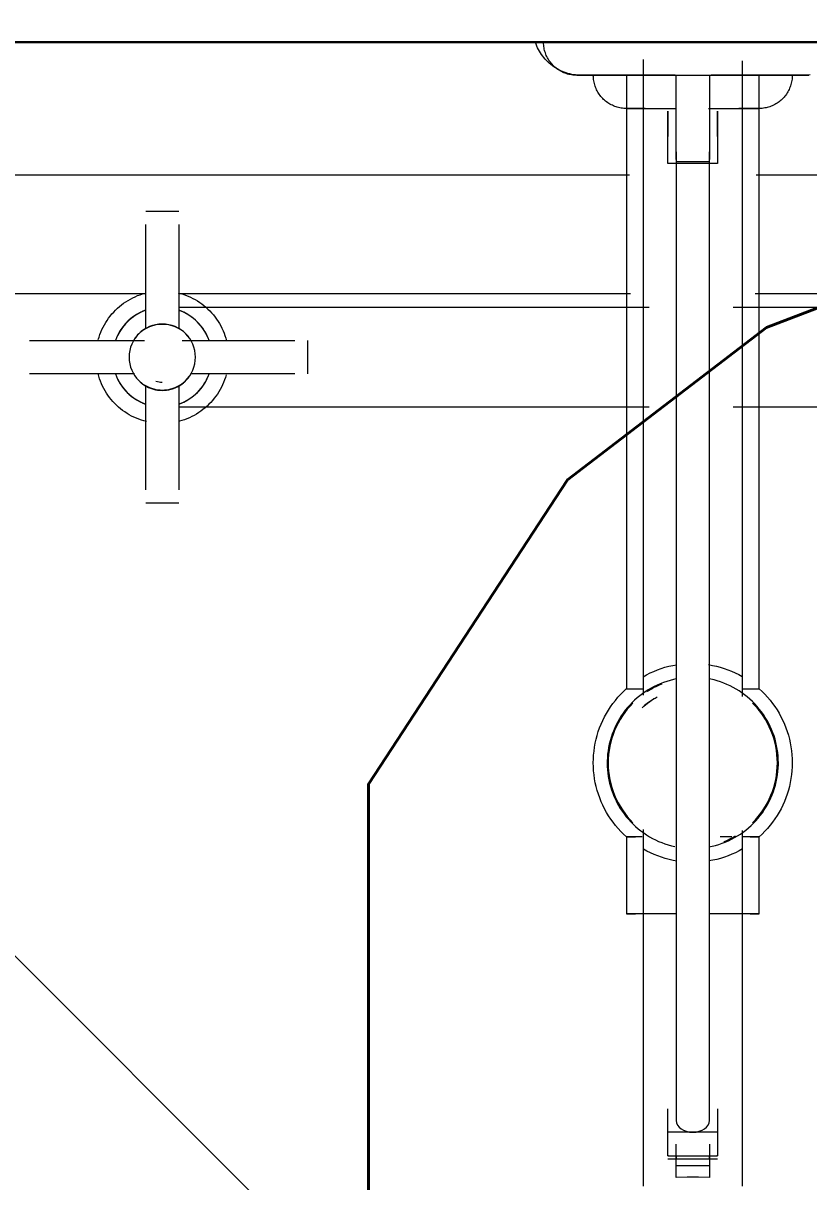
# Model space of a CAD drawing. Header units: inches. Extents: x -234 to 3525, y 0 to 2715.
# Drawn here: x 500.7 to 506.62, y 1149.41 to 1158.14 of the extents above; entities that cross this region are included whole.
import ezdxf
from ezdxf.enums import TextEntityAlignment as Align

# ---------------------------------------------------------------- set-up
doc = ezdxf.new("R2010")
doc.units = ezdxf.units.IN
doc.header["$LTSCALE"] = 10
doc.header["$MEASUREMENT"] = 0
for name, color, linetype in [('A-IDEN-VNUM', 4, 'CONTINUOUS'), ('A-WALL', 5, 'CONTINUOUS'), ('AREA-ASSIGN', 7, 'CONTINUOUS')]:
    doc.layers.add(name, color=color, linetype=linetype)
doc.layers.add('P-SANR-FIXT', color=2, linetype='CONTINUOUS', lineweight=13)
doc.styles.add('ROOMVNUMBER', font='simplex.shx', dxfattribs={"width": 0.85})

msp = doc.modelspace()

# ---------------------------------------------------------------- linework, layer by layer
at = {"layer": 'A-WALL'}
msp.add_line((444, 1158), (636, 1158), dxfattribs=at)
at = {"layer": 'AREA-ASSIGN'}
msp.add_lwpolyline([(528, 1082), (528, 1094), (636, 1094), (636, 1158), (444, 1158), (444, 1082), (446, 1082), (449, 1082), (485, 1082), (487, 1082), (489, 1082), (523, 1082), (525, 1082)], close=True, dxfattribs=at)
at = {"layer": 'P-SANR-FIXT'}
for p, q in [((504.5633, 1157.9977), (504.5625, 1158)), ((504.5683, 1157.9839), (504.5633, 1157.9977)), ((504.625, 1157.9973), (504.625, 1158)), ((504.6253, 1157.9873), (504.625, 1157.9973)), ((504.5739, 1157.9704), (504.5683, 1157.9839)), ((504.58, 1157.957), (504.5739, 1157.9704)), ((504.5867, 1157.9439), (504.58, 1157.957)), ((504.5939, 1157.9311), (504.5867, 1157.9439)), ((504.6015, 1157.9186), (504.5939, 1157.9311)), ((504.6097, 1157.9065), (504.6015, 1157.9186)), ((504.6184, 1157.8946), (504.6097, 1157.9065)), ((504.626, 1157.9773), (504.6253, 1157.9873)), ((504.6271, 1157.9674), (504.626, 1157.9773)), ((504.6286, 1157.9575), (504.6271, 1157.9674)), ((504.6305, 1157.9477), (504.6286, 1157.9575)), ((504.6328, 1157.938), (504.6305, 1157.9477)), ((504.6355, 1157.9283), (504.6328, 1157.938)), ((504.6386, 1157.9188), (504.6355, 1157.9283)), ((504.642, 1157.9094), (504.6386, 1157.9188)), ((504.6458, 1157.9002), (504.642, 1157.9094)), ((504.6275, 1157.8831), (504.6184, 1157.8946)), ((504.6371, 1157.872), (504.6275, 1157.8831)), ((504.6471, 1157.8613), (504.6371, 1157.872)), ((504.65, 1157.8911), (504.6458, 1157.9002)), ((504.6575, 1157.8509), (504.6471, 1157.8613)), ((504.6545, 1157.8822), (504.65, 1157.8911)), ((504.6594, 1157.8734), (504.6545, 1157.8822)), ((504.6683, 1157.8411), (504.6575, 1157.8509)), ((504.6646, 1157.8649), (504.6594, 1157.8734)), ((504.6702, 1157.8566), (504.6646, 1157.8649)), ((504.6796, 1157.8316), (504.6683, 1157.8411)), ((504.6761, 1157.8485), (504.6702, 1157.8566)), ((504.6823, 1157.8407), (504.6761, 1157.8485)), ((504.6912, 1157.8226), (504.6796, 1157.8316)), ((504.6888, 1157.8331), (504.6823, 1157.8407)), ((504.6957, 1157.8258), (504.6888, 1157.8331)), ((504.7031, 1157.8141), (504.6912, 1157.8226)), ((504.7028, 1157.8188), (504.6957, 1157.8258)), ((504.7102, 1157.812), (504.7028, 1157.8188)), ((505.375, 1157.8692), (505.375, 1153.0763)), ((506.125, 1153.068), (506.125, 1157.8589)), ((504.7154, 1157.806), (504.7031, 1157.8141)), ((504.7178, 1157.8056), (504.7102, 1157.812)), ((504.728, 1157.7985), (504.7154, 1157.806)), ((504.7257, 1157.7995), (504.7178, 1157.8056)), ((504.7338, 1157.7937), (504.7257, 1157.7995)), ((504.7408, 1157.7915), (504.728, 1157.7985)), ((504.7422, 1157.7882), (504.7338, 1157.7937)), ((504.754, 1157.7849), (504.7408, 1157.7915)), ((504.7508, 1157.783), (504.7422, 1157.7882)), ((504.7596, 1157.7783), (504.7508, 1157.783)), ((504.7674, 1157.779), (504.754, 1157.7849)), ((504.7685, 1157.7738), (504.7596, 1157.7783)), ((504.781, 1157.7735), (504.7674, 1157.779)), ((504.7776, 1157.7697), (504.7685, 1157.7738)), ((504.7869, 1157.766), (504.7776, 1157.7697)), ((504.7948, 1157.7686), (504.781, 1157.7735)), ((504.7964, 1157.7627), (504.7869, 1157.766)), ((504.8089, 1157.7643), (504.7948, 1157.7686)), ((504.8059, 1157.7597), (504.7964, 1157.7627)), ((504.8156, 1157.7572), (504.8059, 1157.7597)), ((504.823, 1157.7605), (504.8089, 1157.7643)), ((504.8253, 1157.755), (504.8156, 1157.7572)), ((504.8374, 1157.7573), (504.823, 1157.7605)), ((504.8352, 1157.7532), (504.8253, 1157.755)), ((504.8451, 1157.7518), (504.8352, 1157.7532)), ((504.8518, 1157.7547), (504.8374, 1157.7573)), ((504.855, 1157.7508), (504.8451, 1157.7518)), ((504.8663, 1157.7526), (504.8518, 1157.7547)), ((504.865, 1157.7502), (504.855, 1157.7508)), ((504.875, 1157.75), (504.865, 1157.7502)), ((504.8809, 1157.7512), (504.8663, 1157.7526)), ((504.875, 1157.75), (504.8757, 1157.75)), ((504.8761, 1157.75), (504.8751, 1157.75)), ((504.8757, 1157.75), (504.8778, 1157.75)), ((504.8786, 1157.75), (504.8761, 1157.75)), ((504.8778, 1157.75), (504.8813, 1157.75)), ((504.8825, 1157.75), (504.8786, 1157.75)), ((504.8956, 1157.7503), (504.8809, 1157.7512)), ((504.8813, 1157.75), (504.8862, 1157.75)), ((504.8877, 1157.75), (504.8825, 1157.75)), ((504.8862, 1157.75), (504.8924, 1157.75)), ((504.8944, 1157.75), (504.8877, 1157.75)), ((504.8924, 1157.75), (504.9001, 1157.75)), ((504.9024, 1157.75), (504.8944, 1157.75)), ((504.9102, 1157.75), (504.8956, 1157.7503)), ((504.9001, 1157.75), (504.9091, 1157.75)), ((504.9117, 1157.75), (504.9024, 1157.75)), ((504.9091, 1157.75), (504.9194, 1157.75)), ((504.9102, 1157.75), (504.9109, 1157.75)), ((504.9113, 1157.75), (504.9103, 1157.75)), ((504.9109, 1157.75), (504.9129, 1157.75)), ((504.9137, 1157.75), (504.9113, 1157.75)), ((504.9224, 1157.75), (504.9117, 1157.75)), ((504.9129, 1157.75), (504.9163, 1157.75)), ((504.9174, 1157.75), (504.9137, 1157.75)), ((504.9163, 1157.75), (504.921, 1157.75)), ((504.9225, 1157.75), (504.9174, 1157.75)), ((504.9194, 1157.75), (504.9311, 1157.75)), ((504.921, 1157.75), (504.927, 1157.75)), ((504.9345, 1157.75), (504.9224, 1157.75)), ((504.9288, 1157.75), (504.9225, 1157.75)), ((504.927, 1157.75), (504.9343, 1157.75)), ((504.9365, 1157.75), (504.9288, 1157.75)), ((504.9311, 1157.75), (504.9441, 1157.75)), ((504.9343, 1157.75), (504.9429, 1157.75)), ((504.9478, 1157.75), (504.9345, 1157.75)), ((504.9455, 1157.75), (504.9365, 1157.75)), ((504.9429, 1157.75), (504.9529, 1157.75)), ((504.9441, 1157.75), (504.9583, 1157.75)), ((504.9558, 1157.75), (504.9455, 1157.75)), ((504.9624, 1157.75), (504.9478, 1157.75)), ((504.9529, 1157.75), (504.9641, 1157.75)), ((504.9673, 1157.75), (504.9558, 1157.75)), ((504.9583, 1157.75), (504.9739, 1157.75)), ((504.9783, 1157.75), (504.9624, 1157.75)), ((504.9641, 1157.75), (504.9765, 1157.75)), ((504.9801, 1157.75), (504.9673, 1157.75)), ((504.9739, 1157.75), (504.9907, 1157.75)), ((504.9765, 1157.75), (504.9902, 1157.75)), ((504.9954, 1157.75), (504.9783, 1157.75)), ((504.9941, 1157.75), (504.9801, 1157.75)), ((504.9902, 1157.75), (505.0051, 1157.75)), ((504.9907, 1157.75), (505.0087, 1157.75)), ((505.0094, 1157.75), (504.9941, 1157.75)), ((505.0137, 1157.75), (504.9954, 1157.75)), ((505, 1157.7473), (505, 1157.75)), ((505.0003, 1157.7373), (505, 1157.7473)), ((505.001, 1157.7273), (505.0003, 1157.7373)), ((505.0051, 1157.75), (505.0212, 1157.75)), ((505.0087, 1157.75), (505.0278, 1157.75)), ((505.0258, 1157.75), (505.0094, 1157.75)), ((505.0332, 1157.75), (505.0137, 1157.75)), ((505.0212, 1157.75), (505.0385, 1157.75)), ((505.0434, 1157.75), (505.0258, 1157.75)), ((505.0278, 1157.75), (505.0482, 1157.75)), ((505.0538, 1157.75), (505.0332, 1157.75)), ((505.0385, 1157.75), (505.0569, 1157.75)), ((505.0621, 1157.75), (505.0434, 1157.75)), ((505.0482, 1157.75), (505.0696, 1157.75)), ((505.0756, 1157.75), (505.0538, 1157.75)), ((505.0569, 1157.75), (505.0764, 1157.75)), ((505.0819, 1157.75), (505.0621, 1157.75)), ((505.0696, 1157.75), (505.0922, 1157.75)), ((505.0984, 1157.75), (505.0756, 1157.75)), ((505.0764, 1157.75), (505.097, 1157.75)), ((505.1028, 1157.75), (505.0819, 1157.75)), ((505.0922, 1157.75), (505.1158, 1157.75)), ((505.097, 1157.75), (505.1187, 1157.75)), ((505.1223, 1157.75), (505.0984, 1157.75)), ((505.1247, 1157.75), (505.1028, 1157.75)), ((505.1158, 1157.75), (505.1404, 1157.75)), ((505.1187, 1157.75), (505.1413, 1157.75)), ((505.1472, 1157.75), (505.1223, 1157.75)), ((505.1476, 1157.75), (505.1247, 1157.75)), ((505.1404, 1157.75), (505.166, 1157.75)), ((505.1413, 1157.75), (505.1649, 1157.75)), ((505.173, 1157.75), (505.1472, 1157.75)), ((505.1715, 1157.75), (505.1476, 1157.75)), ((505.1649, 1157.75), (505.1895, 1157.75)), ((505.166, 1157.75), (505.1925, 1157.75)), ((505.1963, 1157.75), (505.1715, 1157.75)), ((505.1998, 1157.75), (505.173, 1157.75)), ((505.1895, 1157.75), (505.2149, 1157.75)), ((505.1925, 1157.75), (505.2199, 1157.75)), ((505.222, 1157.75), (505.1963, 1157.75)), ((505.2275, 1157.75), (505.1998, 1157.75)), ((505.2149, 1157.75), (505.2413, 1157.75)), ((505.612, 1157.75), (505.2197, 1157.75)), ((505.2199, 1157.75), (505.2482, 1157.75)), ((505.2485, 1157.75), (505.222, 1157.75)), ((505.2559, 1157.75), (505.2275, 1157.75)), ((505.2413, 1157.75), (505.2684, 1157.75)), ((505.2482, 1157.75), (505.2772, 1157.75)), ((505.2758, 1157.75), (505.2485, 1157.75)), ((505.25, 1157.75), (505.25, 1153.1258)), ((505.25, 1157.75), (505.6206, 1157.75)), ((505.2684, 1157.75), (505.2963, 1157.75)), ((505.3039, 1157.75), (505.2758, 1157.75)), ((505.2772, 1157.75), (505.3071, 1157.75)), ((505.2963, 1157.75), (505.3249, 1157.75)), ((505.3327, 1157.75), (505.3039, 1157.75)), ((505.3071, 1157.75), (505.3376, 1157.75)), ((505.3249, 1157.75), (505.3542, 1157.75)), ((505.3622, 1157.75), (505.3327, 1157.75)), ((505.3376, 1157.75), (505.3688, 1157.75)), ((505.3542, 1157.75), (505.3841, 1157.75)), ((505.3923, 1157.75), (505.3622, 1157.75)), ((505.3688, 1157.75), (505.4006, 1157.75)), ((505.3841, 1157.75), (505.4147, 1157.75)), ((505.423, 1157.75), (505.3923, 1157.75)), ((505.4006, 1157.75), (505.4329, 1157.75)), ((505.4147, 1157.75), (505.4457, 1157.75)), ((505.4542, 1157.75), (505.423, 1157.75)), ((505.4329, 1157.75), (505.4658, 1157.75)), ((505.4457, 1157.75), (505.4773, 1157.75)), ((505.4858, 1157.75), (505.4542, 1157.75)), ((505.4658, 1157.75), (505.4991, 1157.75)), ((505.4773, 1157.75), (505.5092, 1157.75)), ((505.5179, 1157.75), (505.4858, 1157.75)), ((505.4991, 1157.75), (505.5328, 1157.75)), ((505.5092, 1157.75), (505.5416, 1157.75)), ((505.5504, 1157.75), (505.5179, 1157.75)), ((505.5328, 1157.75), (505.5669, 1157.75)), ((505.5416, 1157.75), (505.5743, 1157.75)), ((505.5832, 1157.75), (505.5504, 1157.75)), ((505.5669, 1157.75), (505.6013, 1157.75)), ((505.5743, 1157.75), (505.6073, 1157.75)), ((505.6162, 1157.75), (505.5832, 1157.75)), ((505.6013, 1157.75), (505.6359, 1157.75)), ((505.6073, 1157.75), (505.6405, 1157.75)), ((505.625, 1157.156), (505.625, 1157.75)), ((505.625, 1157.75), (505.875, 1157.75)), ((505.6405, 1157.75), (505.6739, 1157.75)), ((505.6739, 1157.75), (505.7074, 1157.75)), ((505.7074, 1157.75), (505.7409, 1157.75)), ((505.7409, 1157.75), (505.75, 1157.75)), ((505.75, 1157.75), (505.7836, 1157.75)), ((505.7836, 1157.75), (505.8171, 1157.75)), ((505.8171, 1157.75), (505.8505, 1157.75)), ((505.8505, 1157.75), (505.8838, 1157.75)), ((505.875, 1157.75), (505.875, 1157.156)), ((505.8794, 1157.75), (506.25, 1157.75)), ((505.8838, 1157.75), (505.9168, 1157.75)), ((506.2803, 1157.75), (505.888, 1157.75)), ((505.8894, 1157.75), (505.9238, 1157.75)), ((505.9257, 1157.75), (505.8927, 1157.75)), ((505.9168, 1157.75), (505.9496, 1157.75)), ((505.9238, 1157.75), (505.958, 1157.75)), ((505.9584, 1157.75), (505.9257, 1157.75)), ((505.9496, 1157.75), (505.9821, 1157.75)), ((505.958, 1157.75), (505.9918, 1157.75)), ((505.9908, 1157.75), (505.9584, 1157.75)), ((505.9821, 1157.75), (506.0142, 1157.75)), ((506.0228, 1157.75), (505.9908, 1157.75)), ((505.9918, 1157.75), (506.0252, 1157.75)), ((506.0142, 1157.75), (506.0458, 1157.75)), ((506.0543, 1157.75), (506.0228, 1157.75)), ((506.0252, 1157.75), (506.0582, 1157.75)), ((506.0458, 1157.75), (506.077, 1157.75)), ((506.0853, 1157.75), (506.0543, 1157.75)), ((506.0582, 1157.75), (506.0907, 1157.75)), ((506.077, 1157.75), (506.1077, 1157.75)), ((506.1159, 1157.75), (506.0853, 1157.75)), ((506.0907, 1157.75), (506.1227, 1157.75)), ((506.1077, 1157.75), (506.1378, 1157.75)), ((506.1458, 1157.75), (506.1159, 1157.75)), ((506.1227, 1157.75), (506.1541, 1157.75)), ((506.1378, 1157.75), (506.1673, 1157.75)), ((506.1751, 1157.75), (506.1458, 1157.75)), ((506.1541, 1157.75), (506.1848, 1157.75)), ((506.1673, 1157.75), (506.1961, 1157.75)), ((506.2037, 1157.75), (506.1751, 1157.75)), ((506.1848, 1157.75), (506.2148, 1157.75)), ((506.1961, 1157.75), (506.2242, 1157.75)), ((506.2316, 1157.75), (506.2037, 1157.75)), ((506.2148, 1157.75), (506.2441, 1157.75)), ((506.2242, 1157.75), (506.2515, 1157.75)), ((506.2587, 1157.75), (506.2316, 1157.75)), ((506.2441, 1157.75), (506.2725, 1157.75)), ((506.25, 1153.1258), (506.25, 1157.75)), ((506.2515, 1157.75), (506.278, 1157.75)), ((506.2801, 1157.75), (506.2518, 1157.75)), ((506.2851, 1157.75), (506.2587, 1157.75)), ((506.2725, 1157.75), (506.3002, 1157.75)), ((506.278, 1157.75), (506.3037, 1157.75)), ((506.3075, 1157.75), (506.2801, 1157.75)), ((506.3105, 1157.75), (506.2851, 1157.75)), ((506.3002, 1157.75), (506.327, 1157.75)), ((506.3037, 1157.75), (506.3285, 1157.75)), ((506.334, 1157.75), (506.3075, 1157.75)), ((506.3351, 1157.75), (506.3105, 1157.75)), ((506.327, 1157.75), (506.3528, 1157.75)), ((506.3285, 1157.75), (506.3524, 1157.75)), ((506.3596, 1157.75), (506.334, 1157.75)), ((506.3587, 1157.75), (506.3351, 1157.75)), ((506.3524, 1157.75), (506.3753, 1157.75)), ((506.3528, 1157.75), (506.3777, 1157.75)), ((506.3813, 1157.75), (506.3587, 1157.75)), ((506.3842, 1157.75), (506.3596, 1157.75)), ((506.3753, 1157.75), (506.3972, 1157.75)), ((506.3777, 1157.75), (506.4016, 1157.75)), ((506.403, 1157.75), (506.3813, 1157.75)), ((506.4078, 1157.75), (506.3842, 1157.75)), ((506.3972, 1157.75), (506.4181, 1157.75)), ((506.4016, 1157.75), (506.4244, 1157.75)), ((506.4236, 1157.75), (506.403, 1157.75)), ((506.4304, 1157.75), (506.4078, 1157.75)), ((506.4181, 1157.75), (506.4379, 1157.75)), ((506.4431, 1157.75), (506.4236, 1157.75)), ((506.4244, 1157.75), (506.4462, 1157.75)), ((506.4518, 1157.75), (506.4304, 1157.75)), ((506.4379, 1157.75), (506.4566, 1157.75)), ((506.4615, 1157.75), (506.4431, 1157.75)), ((506.4462, 1157.75), (506.4668, 1157.75)), ((506.4722, 1157.75), (506.4518, 1157.75)), ((506.4566, 1157.75), (506.4742, 1157.75)), ((506.4788, 1157.75), (506.4615, 1157.75)), ((506.4668, 1157.75), (506.4863, 1157.75)), ((506.4913, 1157.75), (506.4722, 1157.75)), ((506.4742, 1157.75), (506.4906, 1157.75)), ((506.4949, 1157.75), (506.4788, 1157.75)), ((506.4863, 1157.75), (506.5046, 1157.75)), ((506.4906, 1157.75), (506.5059, 1157.75)), ((506.5093, 1157.75), (506.4913, 1157.75)), ((506.5098, 1157.75), (506.4949, 1157.75)), ((506.4992, 1157.73), (506.4982, 1157.7201)), ((506.4998, 1157.74), (506.4992, 1157.73)), ((506.5, 1157.75), (506.4998, 1157.74)), ((506.5046, 1157.75), (506.5217, 1157.75)), ((506.5059, 1157.75), (506.5199, 1157.75)), ((506.5261, 1157.75), (506.5093, 1157.75)), ((506.5235, 1157.75), (506.5098, 1157.75)), ((506.5199, 1157.75), (506.5327, 1157.75)), ((506.5217, 1157.75), (506.5376, 1157.75)), ((506.5359, 1157.75), (506.5235, 1157.75)), ((506.5417, 1157.75), (506.5261, 1157.75)), ((506.5327, 1157.75), (506.5442, 1157.75)), ((506.5471, 1157.75), (506.5359, 1157.75)), ((506.5376, 1157.75), (506.5522, 1157.75)), ((506.5559, 1157.75), (506.5417, 1157.75)), ((506.5442, 1157.75), (506.5545, 1157.75)), ((506.5571, 1157.75), (506.5471, 1157.75)), ((506.5522, 1157.75), (506.5655, 1157.75)), ((506.5545, 1157.75), (506.5635, 1157.75)), ((506.5689, 1157.75), (506.5559, 1157.75)), ((506.5657, 1157.75), (506.5571, 1157.75)), ((506.5635, 1157.75), (506.5712, 1157.75)), ((506.5655, 1157.75), (506.5776, 1157.75)), ((506.573, 1157.75), (506.5657, 1157.75)), ((506.5806, 1157.75), (506.5689, 1157.75)), ((506.5712, 1157.75), (506.5775, 1157.75)), ((506.579, 1157.75), (506.573, 1157.75)), ((506.5775, 1157.75), (506.5826, 1157.75)), ((506.5776, 1157.75), (506.5883, 1157.75)), ((506.5837, 1157.75), (506.579, 1157.75)), ((506.5909, 1157.75), (506.5806, 1157.75)), ((506.5826, 1157.75), (506.5863, 1157.75)), ((506.5871, 1157.75), (506.5837, 1157.75)), ((506.5863, 1157.75), (506.5887, 1157.75)), ((506.5891, 1157.75), (506.5871, 1157.75)), ((506.5883, 1157.75), (506.5976, 1157.75)), ((506.5887, 1157.75), (506.5897, 1157.75)), ((506.5898, 1157.75), (506.5891, 1157.75)), ((506.5922, 1157.75), (506.5898, 1157.75)), ((506.5999, 1157.75), (506.5909, 1157.75)), ((506.6069, 1157.7504), (506.5922, 1157.75)), ((506.5976, 1157.75), (506.6056, 1157.75)), ((506.6076, 1157.75), (506.5999, 1157.75)), ((506.6056, 1157.75), (506.6123, 1157.75)), ((506.6215, 1157.7514), (506.6069, 1157.7504)), ((506.6138, 1157.75), (506.6076, 1157.75)), ((506.6123, 1157.75), (506.6175, 1157.75)), ((506.6187, 1157.75), (506.6138, 1157.75)), ((506.6175, 1157.75), (506.6214, 1157.75)), ((506.6222, 1157.75), (506.6187, 1157.75)), ((506.6214, 1157.75), (506.6239, 1157.75)), ((506.6361, 1157.7529), (506.6215, 1157.7514)), ((506.6243, 1157.75), (506.6222, 1157.75)), ((506.6239, 1157.75), (506.6249, 1157.75)), ((506.625, 1157.75), (506.6243, 1157.75)), ((505.0021, 1157.7174), (505.001, 1157.7273)), ((505.0036, 1157.7075), (505.0021, 1157.7174)), ((505.0055, 1157.6977), (505.0036, 1157.7075)), ((505.0078, 1157.688), (505.0055, 1157.6977)), ((505.0105, 1157.6783), (505.0078, 1157.688)), ((505.0136, 1157.6688), (505.0105, 1157.6783)), ((505.017, 1157.6594), (505.0136, 1157.6688)), ((505.0208, 1157.6502), (505.017, 1157.6594)), ((505.025, 1157.6411), (505.0208, 1157.6502)), ((505.0295, 1157.6322), (505.025, 1157.6411)), ((506.4762, 1157.6435), (506.4717, 1157.6346)), ((506.4803, 1157.6526), (506.4762, 1157.6435)), ((506.484, 1157.6619), (506.4803, 1157.6526)), ((506.4873, 1157.6714), (506.484, 1157.6619)), ((506.4903, 1157.6809), (506.4873, 1157.6714)), ((506.4928, 1157.6906), (506.4903, 1157.6809)), ((506.495, 1157.7003), (506.4928, 1157.6906)), ((506.4968, 1157.7102), (506.495, 1157.7003)), ((506.4982, 1157.7201), (506.4968, 1157.7102)), ((505.0344, 1157.6234), (505.0295, 1157.6322)), ((505.0396, 1157.6149), (505.0344, 1157.6234)), ((505.0452, 1157.6066), (505.0396, 1157.6149)), ((505.0511, 1157.5985), (505.0452, 1157.6066)), ((505.0573, 1157.5907), (505.0511, 1157.5985)), ((505.0638, 1157.5831), (505.0573, 1157.5907)), ((505.0707, 1157.5758), (505.0638, 1157.5831)), ((505.0778, 1157.5688), (505.0707, 1157.5758)), ((505.0852, 1157.562), (505.0778, 1157.5688)), ((505.0928, 1157.5556), (505.0852, 1157.562)), ((505.1007, 1157.5495), (505.0928, 1157.5556)), ((506.4093, 1157.5573), (506.4015, 1157.5511)), ((506.4169, 1157.5638), (506.4093, 1157.5573)), ((506.4242, 1157.5707), (506.4169, 1157.5638)), ((506.4312, 1157.5778), (506.4242, 1157.5707)), ((506.438, 1157.5852), (506.4312, 1157.5778)), ((506.4444, 1157.5928), (506.438, 1157.5852)), ((506.4505, 1157.6007), (506.4444, 1157.5928)), ((506.4563, 1157.6088), (506.4505, 1157.6007)), ((506.4618, 1157.6172), (506.4563, 1157.6088)), ((506.467, 1157.6258), (506.4618, 1157.6172)), ((506.4717, 1157.6346), (506.467, 1157.6258)), ((505.1088, 1157.5437), (505.1007, 1157.5495)), ((505.1172, 1157.5382), (505.1088, 1157.5437)), ((505.1258, 1157.533), (505.1172, 1157.5382)), ((505.1346, 1157.5283), (505.1258, 1157.533)), ((505.1435, 1157.5238), (505.1346, 1157.5283)), ((505.1526, 1157.5197), (505.1435, 1157.5238)), ((505.1619, 1157.516), (505.1526, 1157.5197)), ((505.1714, 1157.5127), (505.1619, 1157.516)), ((505.1809, 1157.5097), (505.1714, 1157.5127)), ((505.1906, 1157.5072), (505.1809, 1157.5097)), ((505.2003, 1157.505), (505.1906, 1157.5072)), ((505.2102, 1157.5032), (505.2003, 1157.505)), ((505.2201, 1157.5018), (505.2102, 1157.5032)), ((505.23, 1157.5008), (505.2201, 1157.5018)), ((505.24, 1157.5002), (505.23, 1157.5008)), ((505.25, 1157.5), (505.24, 1157.5002)), ((505.2506, 1157.5), (505.25, 1157.5)), ((505.25, 1157.5), (505.2504, 1157.5)), ((505.2504, 1157.5), (505.2516, 1157.5)), ((505.2521, 1157.5), (505.2506, 1157.5)), ((505.2516, 1157.5), (505.2536, 1157.5)), ((505.2543, 1157.5), (505.2521, 1157.5)), ((505.2536, 1157.5), (505.2564, 1157.5)), ((505.2573, 1157.5), (505.2543, 1157.5)), ((505.2564, 1157.5), (505.26, 1157.5)), ((505.2611, 1157.5), (505.2573, 1157.5)), ((505.26, 1157.5), (505.2643, 1157.5)), ((505.2656, 1157.5), (505.2611, 1157.5)), ((505.2643, 1157.5), (505.2695, 1157.5)), ((505.271, 1157.5), (505.2656, 1157.5)), ((505.2695, 1157.5), (505.2754, 1157.5)), ((505.2771, 1157.5), (505.271, 1157.5)), ((505.2754, 1157.5), (505.2821, 1157.5)), ((505.284, 1157.5), (505.2771, 1157.5)), ((505.2821, 1157.5), (505.2895, 1157.5)), ((505.2916, 1157.5), (505.284, 1157.5)), ((505.2895, 1157.5), (505.2976, 1157.5)), ((505.3, 1157.5), (505.2916, 1157.5)), ((505.2976, 1157.5), (505.3065, 1157.5)), ((505.309, 1157.5), (505.3, 1157.5)), ((505.3065, 1157.5), (505.3161, 1157.5)), ((505.3188, 1157.5), (505.309, 1157.5)), ((505.3161, 1157.5), (505.3264, 1157.5)), ((505.3293, 1157.5), (505.3188, 1157.5)), ((505.3264, 1157.5), (505.3373, 1157.5)), ((505.3404, 1157.5), (505.3293, 1157.5)), ((505.3373, 1157.5), (505.349, 1157.5)), ((505.3522, 1157.5), (505.3404, 1157.5)), ((505.349, 1157.5), (505.3612, 1157.5)), ((505.3646, 1157.5), (505.3522, 1157.5)), ((505.3612, 1157.5), (505.3741, 1157.5)), ((505.3777, 1157.5), (505.3646, 1157.5)), ((505.3741, 1157.5), (505.3876, 1157.5)), ((505.3913, 1157.5), (505.3777, 1157.5)), ((505.3876, 1157.5), (505.4016, 1157.5)), ((505.4016, 1157.5), (505.4163, 1157.5)), ((505.4163, 1157.5), (505.4314, 1157.5)), ((505.4314, 1157.5), (505.4471, 1157.5)), ((505.4471, 1157.5), (505.4632, 1157.5)), ((505.4632, 1157.5), (505.4798, 1157.5)), ((505.4798, 1157.5), (505.4969, 1157.5)), ((505.4969, 1157.5), (505.5143, 1157.5)), ((505.5143, 1157.5), (505.5322, 1157.5)), ((505.5322, 1157.5), (505.5503, 1157.5)), ((505.5503, 1157.5), (505.5688, 1157.5)), ((505.5625, 1157.4787), (505.5625, 1157.4649)), ((505.5625, 1157.2882), (505.5625, 1157.4786)), ((505.5688, 1157.5), (505.5876, 1157.5)), ((505.5876, 1157.5), (505.6066, 1157.5)), ((505.6066, 1157.5), (505.6259, 1157.5)), ((505.8689, 1157.5), (505.8882, 1157.5)), ((505.8882, 1157.5), (505.9073, 1157.5)), ((505.9073, 1157.5), (505.9261, 1157.5)), ((505.9261, 1157.5), (505.9447, 1157.5)), ((505.9375, 1157.4649), (505.9375, 1157.4787)), ((505.9375, 1157.4786), (505.9375, 1157.2882)), ((505.9447, 1157.5), (505.963, 1157.5)), ((505.963, 1157.5), (505.9809, 1157.5)), ((505.9809, 1157.5), (505.9984, 1157.5)), ((505.9984, 1157.5), (506.0156, 1157.5)), ((506.0156, 1157.5), (506.0323, 1157.5)), ((506.0323, 1157.5), (506.0486, 1157.5)), ((506.0486, 1157.5), (506.0644, 1157.5)), ((506.0644, 1157.5), (506.0797, 1157.5)), ((506.0797, 1157.5), (506.0945, 1157.5)), ((506.0945, 1157.5), (506.1087, 1157.5)), ((506.1124, 1157.5), (506.0984, 1157.5)), ((506.1087, 1157.5), (506.1223, 1157.5)), ((506.1259, 1157.5), (506.1124, 1157.5)), ((506.1223, 1157.5), (506.1354, 1157.5)), ((506.1388, 1157.5), (506.1259, 1157.5)), ((506.1354, 1157.5), (506.1478, 1157.5)), ((506.151, 1157.5), (506.1388, 1157.5)), ((506.1478, 1157.5), (506.1596, 1157.5)), ((506.1627, 1157.5), (506.151, 1157.5)), ((506.1596, 1157.5), (506.1707, 1157.5)), ((506.1736, 1157.5), (506.1627, 1157.5)), ((506.1707, 1157.5), (506.1812, 1157.5)), ((506.1839, 1157.5), (506.1736, 1157.5)), ((506.1812, 1157.5), (506.191, 1157.5)), ((506.1935, 1157.5), (506.1839, 1157.5)), ((506.191, 1157.5), (506.2001, 1157.5)), ((506.2024, 1157.5), (506.1935, 1157.5)), ((506.2001, 1157.5), (506.2084, 1157.5)), ((506.2105, 1157.5), (506.2024, 1157.5)), ((506.2084, 1157.5), (506.216, 1157.5)), ((506.2179, 1157.5), (506.2105, 1157.5)), ((506.216, 1157.5), (506.2229, 1157.5)), ((506.2246, 1157.5), (506.2179, 1157.5)), ((506.2229, 1157.5), (506.229, 1157.5)), ((506.2305, 1157.5), (506.2246, 1157.5)), ((506.229, 1157.5), (506.2344, 1157.5)), ((506.2357, 1157.5), (506.2305, 1157.5)), ((506.2344, 1157.5), (506.2389, 1157.5)), ((506.24, 1157.5), (506.2357, 1157.5)), ((506.2389, 1157.5), (506.2427, 1157.5)), ((506.2436, 1157.5), (506.24, 1157.5)), ((506.2427, 1157.5), (506.2457, 1157.5)), ((506.2464, 1157.5), (506.2436, 1157.5)), ((506.2457, 1157.5), (506.2479, 1157.5)), ((506.2484, 1157.5), (506.2464, 1157.5)), ((506.2479, 1157.5), (506.2494, 1157.5)), ((506.2496, 1157.5), (506.2484, 1157.5)), ((506.2494, 1157.5), (506.25, 1157.5)), ((506.25, 1157.5), (506.2496, 1157.5)), ((506.2527, 1157.5), (506.25, 1157.5)), ((506.2627, 1157.5003), (506.2527, 1157.5)), ((506.2727, 1157.501), (506.2627, 1157.5003)), ((506.2826, 1157.5021), (506.2727, 1157.501)), ((506.2925, 1157.5036), (506.2826, 1157.5021)), ((506.3023, 1157.5055), (506.2925, 1157.5036)), ((506.312, 1157.5078), (506.3023, 1157.5055)), ((506.3217, 1157.5105), (506.312, 1157.5078)), ((506.3312, 1157.5136), (506.3217, 1157.5105)), ((506.3406, 1157.517), (506.3312, 1157.5136)), ((506.3498, 1157.5208), (506.3406, 1157.517)), ((506.3589, 1157.525), (506.3498, 1157.5208)), ((506.3678, 1157.5295), (506.3589, 1157.525)), ((506.3766, 1157.5344), (506.3678, 1157.5295)), ((506.3851, 1157.5396), (506.3766, 1157.5344)), ((506.3934, 1157.5452), (506.3851, 1157.5396)), ((506.4015, 1157.5511), (506.3934, 1157.5452)), ((505.5625, 1157.4649), (505.5625, 1157.2882)), ((505.9375, 1157.2882), (505.9375, 1157.4649)), ((505.5625, 1157.0848), (505.5625, 1157.2882)), ((505.9375, 1157.2882), (505.9375, 1157.0848)), ((505.625, 1157.173), (505.625, 1149.8701)), ((505.625, 1157.1151), (505.625, 1157.156)), ((505.875, 1149.8701), (505.875, 1157.173)), ((505.875, 1157.156), (505.875, 1157.1151)), ((505.9375, 1157.0848), (505.5625, 1157.0848)), ((505.625, 1157.1003), (505.875, 1157.1003)), ((494.75, 1157), (505.2732, 1157)), ((506.2268, 1157), (516.75, 1157)), ((501.875, 1156.7222), (501.625, 1156.7222)), ((501.625, 1156.625), (501.625, 1156.625)), ((501.625, 1155.8415), (501.625, 1156.625)), ((501.875, 1156.625), (501.875, 1156.625)), ((501.875, 1156.625), (501.875, 1155.8415)), ((501.625, 1156.1034), (495.6466, 1156.1034)), ((504.6893, 1147.0607), (495.6466, 1156.1034)), ((501.625, 1156.1034), (495.6466, 1156.1034)), ((495.6466, 1156.1034), (504.6893, 1147.0607)), ((501.5096, 1156.0634), (501.5273, 1156.0727)), ((501.5273, 1156.0727), (501.5454, 1156.0812)), ((501.5454, 1156.0812), (501.5638, 1156.089)), ((501.5638, 1156.089), (501.5825, 1156.0961)), ((501.5825, 1156.0961), (501.6015, 1156.1024)), ((501.6015, 1156.1024), (501.6207, 1156.108)), ((501.8689, 1156.1107), (501.8882, 1156.1055)), ((505.2805, 1156.1034), (501.875, 1156.1034)), ((505.2805, 1156.1034), (501.875, 1156.1034)), ((501.8882, 1156.1055), (501.9073, 1156.0996)), ((501.9073, 1156.0996), (501.9261, 1156.0929)), ((501.9261, 1156.0929), (501.9447, 1156.0855)), ((501.9447, 1156.0855), (501.963, 1156.0774)), ((501.963, 1156.0774), (501.9809, 1156.0685)), ((501.9809, 1156.0685), (501.9984, 1156.0589)), ((509.625, 1156.1034), (506.2195, 1156.1034)), ((509.625, 1156.1034), (506.2195, 1156.1034)), ((501.3978, 1155.9799), (501.4123, 1155.9937)), ((501.4123, 1155.9937), (501.4273, 1156.0069)), ((501.4273, 1156.0069), (501.4428, 1156.0195)), ((501.4428, 1156.0195), (501.4588, 1156.0315)), ((501.4588, 1156.0315), (501.4753, 1156.0428)), ((501.4753, 1156.0428), (501.4922, 1156.0534)), ((501.4922, 1156.0534), (501.5096, 1156.0634)), ((505.4219, 1156), (501.875, 1156)), ((501.9984, 1156.0589), (502.0156, 1156.0486)), ((502.0156, 1156.0486), (502.0323, 1156.0377)), ((502.0323, 1156.0377), (502.0486, 1156.026)), ((502.0486, 1156.026), (502.0644, 1156.0138)), ((502.0644, 1156.0138), (502.0797, 1156.0009)), ((502.0797, 1156.0009), (502.0945, 1155.9874)), ((502.0945, 1155.9874), (502.1087, 1155.9734)), ((509.625, 1156), (506.055, 1156)), ((501.3235, 1155.886), (501.3343, 1155.9028)), ((501.3343, 1155.9028), (501.3458, 1155.9193)), ((501.3458, 1155.9193), (501.3578, 1155.9352)), ((501.3578, 1155.9352), (501.3706, 1155.9506)), ((501.3706, 1155.9506), (501.3839, 1155.9655)), ((501.3839, 1155.9655), (501.3978, 1155.9799)), ((502.1087, 1155.9734), (502.1223, 1155.9587)), ((502.1223, 1155.9587), (502.1354, 1155.9436)), ((502.1354, 1155.9436), (502.1478, 1155.9279)), ((502.1478, 1155.9279), (502.1596, 1155.9118)), ((502.1596, 1155.9118), (502.1707, 1155.8952)), ((502.1707, 1155.8952), (502.1812, 1155.8781)), ((501.2802, 1155.7961), (501.2874, 1155.8147)), ((501.2874, 1155.8147), (501.2954, 1155.8331)), ((501.2954, 1155.8331), (501.304, 1155.8511)), ((501.304, 1155.8511), (501.3134, 1155.8687)), ((501.3134, 1155.8687), (501.3235, 1155.886)), ((502.1812, 1155.8781), (502.191, 1155.8607)), ((502.191, 1155.8607), (502.2001, 1155.8428)), ((502.2001, 1155.8428), (502.2084, 1155.8247)), ((502.2084, 1155.8247), (502.216, 1155.8062)), ((502.216, 1155.8062), (502.2229, 1155.7874)), ((500.75, 1155.75), (501.6167, 1155.75)), ((500.75, 1155.75), (500.75, 1155.75)), ((501.268, 1155.758), (501.2737, 1155.7771)), ((501.2737, 1155.7771), (501.2802, 1155.7961)), ((501.901, 1155.75), (502.75, 1155.75)), ((502.2229, 1155.7874), (502.229, 1155.7684)), ((502.229, 1155.7684), (502.2344, 1155.7491)), ((502.75, 1155.75), (502.75, 1155.75)), ((502.8472, 1155.5), (502.8472, 1155.75)), ((500.75, 1155.5), (500.75, 1155.5)), ((501.5413, 1155.5), (500.75, 1155.5)), ((501.271, 1155.4816), (501.2656, 1155.5009)), ((501.2771, 1155.4626), (501.271, 1155.4816)), ((501.284, 1155.4438), (501.2771, 1155.4626)), ((502.75, 1155.5), (501.9686, 1155.5)), ((502.2263, 1155.4728), (502.2198, 1155.4539)), ((502.232, 1155.492), (502.2263, 1155.4728)), ((502.75, 1155.5), (502.75, 1155.5)), ((501.2916, 1155.4253), (501.284, 1155.4438)), ((501.3, 1155.4072), (501.2916, 1155.4253)), ((501.309, 1155.3893), (501.3, 1155.4072)), ((501.3188, 1155.3719), (501.309, 1155.3893)), ((501.3293, 1155.3548), (501.3188, 1155.3719)), ((501.625, 1154.625), (501.625, 1155.4085)), ((501.875, 1155.4085), (501.875, 1154.625)), ((502.1866, 1155.3813), (502.1765, 1155.364)), ((502.196, 1155.3989), (502.1866, 1155.3813)), ((502.2046, 1155.4169), (502.196, 1155.3989)), ((502.2126, 1155.4353), (502.2046, 1155.4169)), ((502.2198, 1155.4539), (502.2126, 1155.4353)), ((501.3404, 1155.3382), (501.3293, 1155.3548)), ((501.3522, 1155.3221), (501.3404, 1155.3382)), ((501.3646, 1155.3064), (501.3522, 1155.3221)), ((501.3777, 1155.2913), (501.3646, 1155.3064)), ((501.3913, 1155.2766), (501.3777, 1155.2913)), ((502.1161, 1155.2845), (502.1022, 1155.2701)), ((502.1294, 1155.2994), (502.1161, 1155.2845)), ((502.1422, 1155.3148), (502.1294, 1155.2994)), ((502.1542, 1155.3307), (502.1422, 1155.3148)), ((502.1657, 1155.3472), (502.1542, 1155.3307)), ((502.1765, 1155.364), (502.1657, 1155.3472)), ((501.4055, 1155.2626), (501.3913, 1155.2766)), ((501.4203, 1155.2491), (501.4055, 1155.2626)), ((501.4356, 1155.2362), (501.4203, 1155.2491)), ((501.4514, 1155.224), (501.4356, 1155.2362)), ((501.4677, 1155.2123), (501.4514, 1155.224)), ((501.4844, 1155.2014), (501.4677, 1155.2123)), ((501.5016, 1155.1911), (501.4844, 1155.2014)), ((501.875, 1155.25), (505.4208, 1155.25)), ((502.0078, 1155.1966), (501.9904, 1155.1866)), ((502.0247, 1155.2072), (502.0078, 1155.1966)), ((502.0412, 1155.2185), (502.0247, 1155.2072)), ((502.0572, 1155.2305), (502.0412, 1155.2185)), ((502.0727, 1155.2431), (502.0572, 1155.2305)), ((502.0877, 1155.2563), (502.0727, 1155.2431)), ((502.1022, 1155.2701), (502.0877, 1155.2563)), ((506.055, 1155.25), (509.625, 1155.25)), ((501.5191, 1155.1815), (501.5016, 1155.1911)), ((501.537, 1155.1726), (501.5191, 1155.1815)), ((501.5553, 1155.1645), (501.537, 1155.1726)), ((501.5739, 1155.1571), (501.5553, 1155.1645)), ((501.5927, 1155.1504), (501.5739, 1155.1571)), ((501.6118, 1155.1445), (501.5927, 1155.1504)), ((501.6311, 1155.1393), (501.6118, 1155.1445)), ((501.8985, 1155.1476), (501.8793, 1155.142)), ((501.9175, 1155.1539), (501.8985, 1155.1476)), ((501.9362, 1155.161), (501.9175, 1155.1539)), ((501.9546, 1155.1688), (501.9362, 1155.161)), ((501.9727, 1155.1773), (501.9546, 1155.1688)), ((501.9904, 1155.1866), (501.9727, 1155.1773)), ((501.625, 1154.625), (501.625, 1154.625)), ((501.875, 1154.625), (501.875, 1154.625)), ((501.625, 1154.5278), (501.875, 1154.5278)), ((505.4833, 1153.2678), (505.5115, 1153.2779)), ((505.5115, 1153.2779), (505.5401, 1153.2869)), ((505.5401, 1153.2869), (505.5691, 1153.2947)), ((505.5691, 1153.2947), (505.5984, 1153.3013)), ((505.5984, 1153.3013), (505.6278, 1153.3068)), ((505.8695, 1153.3072), (505.899, 1153.3019)), ((505.899, 1153.3019), (505.9283, 1153.2953)), ((505.9283, 1153.2953), (505.9573, 1153.2876)), ((505.9573, 1153.2876), (505.9859, 1153.2787)), ((505.9859, 1153.2787), (506.0142, 1153.2687)), ((505.375, 1153.2163), (505.4013, 1153.2308)), ((505.4013, 1153.2308), (505.4281, 1153.2442)), ((505.4281, 1153.2442), (505.4555, 1153.2566)), ((505.4555, 1153.2566), (505.4833, 1153.2678)), ((505.5784, 1153.1886), (505.5537, 1153.1812)), ((505.6034, 1153.1949), (505.5784, 1153.1886)), ((505.6248, 1153.1995), (505.6034, 1153.1949)), ((505.885, 1153.1975), (505.8749, 1153.1995)), ((505.9101, 1153.1916), (505.885, 1153.1975)), ((505.935, 1153.1847), (505.9101, 1153.1916)), ((506.0142, 1153.2687), (506.0421, 1153.2576)), ((506.0421, 1153.2576), (506.0695, 1153.2454)), ((506.0695, 1153.2454), (506.0963, 1153.2321)), ((506.0963, 1153.2321), (506.1227, 1153.2177)), ((506.1227, 1153.2177), (506.125, 1153.2163)), ((505.2058, 1153.0829), (505.2269, 1153.1043)), ((505.2269, 1153.1043), (505.2488, 1153.1248)), ((505.2488, 1153.1248), (505.25, 1153.1258)), ((505.25, 1153.1258), (505.3706, 1153.1258)), ((505.3914, 1153.103), (505.3703, 1153.0882)), ((505.4132, 1153.1169), (505.3914, 1153.103)), ((505.4355, 1153.1299), (505.4132, 1153.1169)), ((505.4582, 1153.1421), (505.4355, 1153.1299)), ((505.4815, 1153.1533), (505.4582, 1153.1421)), ((505.5052, 1153.1635), (505.4815, 1153.1533)), ((505.5292, 1153.1729), (505.5052, 1153.1635)), ((505.5537, 1153.1812), (505.5292, 1153.1729)), ((505.9596, 1153.1768), (505.935, 1153.1847)), ((505.9838, 1153.168), (505.9596, 1153.1768)), ((506.0077, 1153.1581), (505.9838, 1153.168)), ((506.0311, 1153.1473), (506.0077, 1153.1581)), ((506.0541, 1153.1356), (506.0311, 1153.1473)), ((506.0766, 1153.123), (506.0541, 1153.1356)), ((506.0986, 1153.1095), (506.0766, 1153.123)), ((506.1201, 1153.0951), (506.0986, 1153.1095)), ((506.1294, 1153.1258), (506.25, 1153.1258)), ((506.25, 1153.1258), (506.272, 1153.1054)), ((506.272, 1153.1054), (506.2931, 1153.0841)), ((505.1305, 1152.9896), (505.148, 1153.0141)), ((505.148, 1153.0141), (505.1663, 1153.0378)), ((505.1663, 1153.0378), (505.1856, 1153.0607)), ((505.1856, 1153.0607), (505.2058, 1153.0829)), ((505.292, 1153.0211), (505.2742, 1153.0024)), ((505.3105, 1153.039), (505.292, 1153.0211)), ((505.3298, 1153.0562), (505.3105, 1153.039)), ((505.3497, 1153.0726), (505.3298, 1153.0562)), ((505.3703, 1153.0882), (505.3497, 1153.0726)), ((506.1409, 1153.0799), (506.1201, 1153.0951)), ((506.1611, 1153.0639), (506.1409, 1153.0799)), ((506.1807, 1153.047), (506.1611, 1153.0639)), ((506.1996, 1153.0294), (506.1807, 1153.047)), ((506.2177, 1153.0111), (506.1996, 1153.0294)), ((506.2351, 1152.992), (506.2177, 1153.0111)), ((506.2931, 1153.0841), (506.3133, 1153.062)), ((506.3133, 1153.062), (506.3327, 1153.039)), ((506.3327, 1153.039), (506.3511, 1153.0154)), ((506.3511, 1153.0154), (506.3685, 1152.991)), ((505.0844, 1152.9124), (505.0987, 1152.9388)), ((505.0987, 1152.9388), (505.1141, 1152.9645)), ((505.1141, 1152.9645), (505.1305, 1152.9896)), ((505.2254, 1152.9423), (505.2108, 1152.921)), ((505.2409, 1152.963), (505.2254, 1152.9423)), ((505.2571, 1152.983), (505.2409, 1152.963)), ((505.2742, 1153.0024), (505.2571, 1152.983)), ((506.2517, 1152.9723), (506.2351, 1152.992)), ((506.2676, 1152.9519), (506.2517, 1152.9723)), ((506.2825, 1152.9309), (506.2676, 1152.9519)), ((506.2967, 1152.9093), (506.2825, 1152.9309)), ((506.3685, 1152.991), (506.385, 1152.9659)), ((506.385, 1152.9659), (506.4005, 1152.9402)), ((506.4005, 1152.9402), (506.4149, 1152.9139)), ((505.0478, 1152.8303), (505.0589, 1152.8581)), ((505.0589, 1152.8581), (505.0711, 1152.8855)), ((505.0711, 1152.8855), (505.0844, 1152.9124)), ((505.1723, 1152.8539), (505.1612, 1152.8306)), ((505.1842, 1152.8768), (505.1723, 1152.8539)), ((505.1971, 1152.8992), (505.1842, 1152.8768)), ((505.2108, 1152.921), (505.1971, 1152.8992)), ((506.31, 1152.8872), (506.2967, 1152.9093)), ((506.3223, 1152.8645), (506.31, 1152.8872)), ((506.3338, 1152.8414), (506.3223, 1152.8645)), ((506.3443, 1152.8178), (506.3338, 1152.8414)), ((506.4149, 1152.9139), (506.4282, 1152.887)), ((506.4282, 1152.887), (506.4405, 1152.8596)), ((506.4405, 1152.8596), (506.4516, 1152.8318)), ((505.0213, 1152.7443), (505.029, 1152.7733)), ((505.029, 1152.7733), (505.0378, 1152.802)), ((505.0378, 1152.802), (505.0478, 1152.8303)), ((505.1339, 1152.7582), (505.1267, 1152.7334)), ((505.142, 1152.7827), (505.1339, 1152.7582)), ((505.1512, 1152.8068), (505.142, 1152.7827)), ((505.1612, 1152.8306), (505.1512, 1152.8068)), ((506.3539, 1152.7939), (506.3443, 1152.8178)), ((506.3625, 1152.7695), (506.3539, 1152.7939)), ((506.3701, 1152.7449), (506.3625, 1152.7695)), ((506.4516, 1152.8318), (506.4617, 1152.8035)), ((506.4617, 1152.8035), (506.4706, 1152.7748)), ((506.4706, 1152.7748), (506.4783, 1152.7459)), ((505.0053, 1152.6558), (505.0095, 1152.6855)), ((505.0095, 1152.6855), (505.0148, 1152.715)), ((505.0148, 1152.715), (505.0213, 1152.7443)), ((505.1154, 1152.6831), (505.1112, 1152.6576)), ((505.1205, 1152.7084), (505.1154, 1152.6831)), ((505.1267, 1152.7334), (505.1205, 1152.7084)), ((506.3768, 1152.7199), (506.3701, 1152.7449)), ((506.3824, 1152.6947), (506.3768, 1152.7199)), ((506.387, 1152.6694), (506.3824, 1152.6947)), ((506.3906, 1152.6438), (506.387, 1152.6694)), ((506.4783, 1152.7459), (506.4849, 1152.7166)), ((506.4849, 1152.7166), (506.4903, 1152.6871)), ((506.4903, 1152.6871), (506.4945, 1152.6574)), ((505, 1152.566), (505.0006, 1152.596)), ((505.0006, 1152.596), (505.0023, 1152.6259)), ((505.0023, 1152.6259), (505.0053, 1152.6558)), ((505.1049, 1152.5805), (505.1048, 1152.5666)), ((505.106, 1152.6063), (505.1049, 1152.5805)), ((505.1081, 1152.632), (505.106, 1152.6063)), ((505.1112, 1152.6576), (505.1081, 1152.632)), ((506.3932, 1152.6181), (506.3906, 1152.6438)), ((506.3947, 1152.5924), (506.3932, 1152.6181)), ((506.3953, 1152.5666), (506.3947, 1152.5924)), ((506.4945, 1152.6574), (506.4975, 1152.6275)), ((506.4975, 1152.6275), (506.4994, 1152.5976)), ((506.4994, 1152.5976), (506.5, 1152.5676)), ((505.0006, 1152.536), (505, 1152.566)), ((505.0025, 1152.5061), (505.0006, 1152.536)), ((505.0055, 1152.4762), (505.0025, 1152.5061)), ((505.1048, 1152.5666), (505.1053, 1152.5408)), ((505.1053, 1152.5408), (505.1068, 1152.515)), ((505.1068, 1152.515), (505.1094, 1152.4893)), ((505.1094, 1152.4893), (505.113, 1152.4638)), ((506.3888, 1152.4755), (506.3919, 1152.5011)), ((506.3919, 1152.5011), (506.394, 1152.5268)), ((506.394, 1152.5268), (506.3951, 1152.5526)), ((506.3951, 1152.5526), (506.3953, 1152.5666)), ((506.4977, 1152.5077), (506.4947, 1152.4778)), ((506.4994, 1152.5376), (506.4977, 1152.5077)), ((506.5, 1152.5676), (506.4994, 1152.5376)), ((505.0097, 1152.4465), (505.0055, 1152.4762)), ((505.0151, 1152.417), (505.0097, 1152.4465)), ((505.0217, 1152.3878), (505.0151, 1152.417)), ((505.113, 1152.4638), (505.1176, 1152.4384)), ((505.1176, 1152.4384), (505.1232, 1152.4132)), ((505.1232, 1152.4132), (505.1299, 1152.3882)), ((506.3661, 1152.3749), (506.3733, 1152.3997)), ((506.3733, 1152.3997), (506.3795, 1152.4247)), ((506.3795, 1152.4247), (506.3846, 1152.45)), ((506.3846, 1152.45), (506.3888, 1152.4755)), ((506.4852, 1152.4186), (506.4787, 1152.3893)), ((506.4905, 1152.4481), (506.4852, 1152.4186)), ((506.4947, 1152.4778), (506.4905, 1152.4481)), ((505.0294, 1152.3588), (505.0217, 1152.3878)), ((505.0383, 1152.3301), (505.0294, 1152.3588)), ((505.0484, 1152.3019), (505.0383, 1152.3301)), ((505.1299, 1152.3882), (505.1375, 1152.3636)), ((505.1375, 1152.3636), (505.1461, 1152.3392)), ((505.1461, 1152.3392), (505.1557, 1152.3153)), ((505.1557, 1152.3153), (505.1662, 1152.2917)), ((506.3388, 1152.3025), (506.3488, 1152.3263)), ((506.3488, 1152.3263), (506.358, 1152.3504)), ((506.358, 1152.3504), (506.3661, 1152.3749)), ((506.4622, 1152.3316), (506.4522, 1152.3034)), ((506.471, 1152.3603), (506.4622, 1152.3316)), ((506.4787, 1152.3893), (506.471, 1152.3603)), ((505.0595, 1152.274), (505.0484, 1152.3019)), ((505.0718, 1152.2466), (505.0595, 1152.274)), ((505.0851, 1152.2198), (505.0718, 1152.2466)), ((505.1662, 1152.2917), (505.1777, 1152.2686)), ((505.1777, 1152.2686), (505.19, 1152.2459)), ((505.19, 1152.2459), (505.2033, 1152.2238)), ((506.2892, 1152.2121), (506.3029, 1152.2339)), ((506.3029, 1152.2339), (506.3158, 1152.2563)), ((506.3158, 1152.2563), (506.3277, 1152.2792)), ((506.3277, 1152.2792), (506.3388, 1152.3025)), ((506.4289, 1152.2481), (506.4156, 1152.2212)), ((506.4411, 1152.2755), (506.4289, 1152.2481)), ((506.4522, 1152.3034), (506.4411, 1152.2755)), ((505.0995, 1152.1935), (505.0851, 1152.2198)), ((505.115, 1152.1677), (505.0995, 1152.1935)), ((505.1315, 1152.1427), (505.115, 1152.1677)), ((505.1489, 1152.1183), (505.1315, 1152.1427)), ((505.2033, 1152.2238), (505.2175, 1152.2022)), ((505.2175, 1152.2022), (505.2324, 1152.1812)), ((505.2324, 1152.1812), (505.2483, 1152.1608)), ((505.2483, 1152.1608), (505.2649, 1152.1411)), ((505.2649, 1152.1411), (505.2823, 1152.122)), ((506.2258, 1152.1307), (506.2429, 1152.1501)), ((506.2429, 1152.1501), (506.2591, 1152.1701)), ((506.2591, 1152.1701), (506.2746, 1152.1908)), ((506.2746, 1152.1908), (506.2892, 1152.2121)), ((506.3695, 1152.144), (506.3521, 1152.1196)), ((506.3859, 1152.1691), (506.3695, 1152.144)), ((506.4013, 1152.1948), (506.3859, 1152.1691)), ((506.4156, 1152.2212), (506.4013, 1152.1948)), ((505.1673, 1152.0946), (505.1489, 1152.1183)), ((505.1867, 1152.0717), (505.1673, 1152.0946)), ((505.2069, 1152.0495), (505.1867, 1152.0717)), ((505.2823, 1152.122), (505.3005, 1152.1037)), ((505.3005, 1152.1037), (505.3193, 1152.0861)), ((505.3193, 1152.0861), (505.3389, 1152.0692)), ((505.3389, 1152.0692), (505.3591, 1152.0532)), ((505.3591, 1152.0532), (505.3799, 1152.038)), ((505.375, 1152.0651), (505.375, 1149.375)), ((506.125, 1149.375), (506.125, 1152.0568)), ((506.1297, 1152.0449), (506.1503, 1152.0605)), ((506.1503, 1152.0605), (506.1702, 1152.0769)), ((506.1702, 1152.0769), (506.1895, 1152.0941)), ((506.1895, 1152.0941), (506.208, 1152.112)), ((506.208, 1152.112), (506.2258, 1152.1307)), ((506.2942, 1152.0507), (506.2731, 1152.0294)), ((506.3144, 1152.0729), (506.2942, 1152.0507)), ((506.3337, 1152.0958), (506.3144, 1152.0729)), ((506.3521, 1152.1196), (506.3337, 1152.0958)), ((505.228, 1152.0282), (505.2069, 1152.0495)), ((505.25, 1152.0078), (505.228, 1152.0282)), ((505.25, 1152.0078), (505.25, 1151.4287)), ((505.25, 1152.0078), (505.317, 1152.0078)), ((505.3694, 1152.0078), (505.25, 1152.0078)), ((505.3799, 1152.038), (505.4014, 1152.0236)), ((505.4014, 1152.0236), (505.4234, 1152.0101)), ((505.4234, 1152.0101), (505.4459, 1151.9975)), ((505.4459, 1151.9975), (505.4689, 1151.9858)), ((505.4689, 1151.9858), (505.4923, 1151.975)), ((505.4923, 1151.975), (505.5162, 1151.9652)), ((505.5162, 1151.9652), (505.5404, 1151.9563)), ((506.0445, 1152.0078), (505.9561, 1152.0078)), ((505.9708, 1151.9602), (505.9948, 1151.9696)), ((505.9948, 1151.9696), (506.0185, 1151.9798)), ((506.0185, 1151.9798), (506.0418, 1151.991)), ((506.0418, 1151.991), (506.0645, 1152.0032)), ((506.0645, 1152.0032), (506.0868, 1152.0162)), ((506.0868, 1152.0162), (506.1086, 1152.0301)), ((506.1086, 1152.0301), (506.1297, 1152.0449)), ((506.25, 1152.0078), (506.1306, 1152.0078)), ((506.183, 1152.0078), (506.25, 1152.0078)), ((506.2512, 1152.0089), (506.25, 1152.0078)), ((506.25, 1151.4287), (506.25, 1152.0078)), ((506.2731, 1152.0294), (506.2512, 1152.0089)), ((505.3773, 1151.9159), (505.375, 1151.9173)), ((505.4037, 1151.9016), (505.3773, 1151.9159)), ((505.4305, 1151.8882), (505.4037, 1151.9016)), ((505.4579, 1151.876), (505.4305, 1151.8882)), ((505.4858, 1151.8649), (505.4579, 1151.876)), ((505.5404, 1151.9563), (505.565, 1151.9484)), ((505.565, 1151.9484), (505.5899, 1151.9415)), ((505.5899, 1151.9415), (505.615, 1151.9356)), ((505.8714, 1151.9328), (505.8966, 1151.9382)), ((505.8966, 1151.9382), (505.9216, 1151.9445)), ((505.9216, 1151.9445), (505.9464, 1151.9519)), ((505.9464, 1151.9519), (505.9708, 1151.9602)), ((506.0445, 1151.8771), (506.0167, 1151.8658)), ((506.0719, 1151.8894), (506.0445, 1151.8771)), ((506.0987, 1151.9028), (506.0719, 1151.8894)), ((506.125, 1151.9173), (506.0987, 1151.9028)), ((505.5141, 1151.8549), (505.4858, 1151.8649)), ((505.5427, 1151.846), (505.5141, 1151.8549)), ((505.5717, 1151.8383), (505.5427, 1151.846)), ((505.601, 1151.8318), (505.5717, 1151.8383)), ((505.6305, 1151.8264), (505.601, 1151.8318)), ((505.9016, 1151.8323), (505.8722, 1151.8268)), ((505.9309, 1151.839), (505.9016, 1151.8323)), ((505.9599, 1151.8468), (505.9309, 1151.839)), ((505.9885, 1151.8557), (505.9599, 1151.8468)), ((506.0167, 1151.8658), (505.9885, 1151.8557)), ((505.6206, 1151.4287), (505.25, 1151.4287)), ((505.25, 1151.4287), (505.317, 1151.4287)), ((506.25, 1151.4287), (505.8794, 1151.4287)), ((506.183, 1151.4287), (506.25, 1151.4287)), ((505.5625, 1149.7821), (505.5625, 1149.9589)), ((505.9375, 1149.9589), (505.9375, 1149.7821)), ((505.5625, 1149.6051), (505.5625, 1149.7821)), ((505.9375, 1149.7821), (505.5625, 1149.7821)), ((505.9375, 1149.7821), (505.9375, 1149.6051)), ((505.625, 1149.5303), (505.625, 1149.6931)), ((505.875, 1149.6931), (505.875, 1149.5303)), ((505.5625, 1149.609), (505.5625, 1149.6051)), ((505.5625, 1149.6051), (505.9375, 1149.6051)), ((505.625, 1149.4413), (505.625, 1149.6051)), ((505.875, 1149.6051), (505.875, 1149.4413)), ((505.9375, 1149.6051), (505.9375, 1149.609)), ((505.5625, 1149.5824), (505.9375, 1149.5824)), ((505.625, 1149.5875), (505.625, 1149.6017)), ((505.625, 1149.6017), (505.625, 1149.5875)), ((505.625, 1149.5303), (505.875, 1149.5303)), ((505.625, 1149.4413), (505.625, 1149.5303)), ((505.625, 1149.5303), (505.875, 1149.5303)), ((505.875, 1149.5875), (505.875, 1149.6017)), ((505.875, 1149.6017), (505.875, 1149.5875)), ((505.875, 1149.5303), (505.875, 1149.4413)), ((505.7076, 1149.4429), (505.625, 1149.4413)), ((505.7924, 1149.4429), (505.7076, 1149.4429)), ((505.875, 1149.4413), (505.7924, 1149.4429))]:
    msp.add_line(p, q, dxfattribs=at)
for centre, radius, start, end in [((501.75, 1155.625), 0.375, 109.55024, 160.40073), ((501.75, 1155.625), 0.375, 110.00709, 154.28571), ((501.75, 1155.625), 0.375, 110.00709, 154.28571), ((501.75, 1155.625), 0.375, 120, 150), ((501.75, 1155.625), 0.375, 19.56659, 70.41707), ((501.75, 1155.625), 0.375, 25.71429, 69.99649), ((501.75, 1155.625), 0.25, 0, 180), ((501.75, 1155.625), 0.25, 120, 145.35898), ((501.75, 1155.625), 0.25, 120, 144), ((501.75, 1155.625), 0.25, 34.64102, 60), ((501.75, 1155.625), 0.25, 36, 48), ((501.75, 1155.625), 0.25, 180, 0), ((501.75, 1155.625), 0.375, 199.59927, 250.44976), ((501.75, 1155.625), 0.375, 205.71429, 249.99291), ((501.75, 1155.625), 0.375, 205.71429, 249.99291), ((501.75, 1155.625), 0.25, 240, 325.35898), ((501.75, 1155.625), 0.25, 300, 324), ((501.75, 1155.625), 0.375, 289.58293, 340.43341), ((501.75, 1155.625), 0.375, 290.00351, 334.28571), ((501.75, 1155.625), 0.375, 210, 240), ((501.75, 1155.625), 0.25, 228, 240), ((501.75, 1155.625), 0.1875, 255, 270), ((501.75, 1155.625), 0.1875, 255, 270), ((505.75, 1152.5666), 0.638, 111.47031, 123.1247), ((505.75, 1152.5666), 0.638, 135, 180), ((505.75, 1152.5666), 0.5644, 120, 131.58215), ((505.75, 1152.5666), 0.638, 0, 45), ((505.75, 1152.5666), 0.638, 180, 225), ((505.75, 1152.5666), 0.638, 315, 0), ((505.75, 1152.5666), 0.638, 291.47031, 300.42491)]:
    msp.add_arc(centre, radius, start, end, dxfattribs=at)
for major_axis, start_param, end_param in [((0.125, 0), 3.141593, 4.708991), ((-0.125, 0), 1.574195, 3.141593)]:
    msp.add_ellipse((505.75, 1149.8701), major_axis=major_axis, ratio=0.70558, start_param=start_param, end_param=end_param, dxfattribs=at)
for points in [[(501.625, 1155.8415), (501.6674, 1155.8638), (501.7515, 1155.8862), (501.8341, 1155.8638), (501.875, 1155.8415)], [(501.875, 1155.4085), (501.8341, 1155.3862), (501.7515, 1155.3638), (501.6674, 1155.3862), (501.625, 1155.4085)], [(505.3675, 1152.9815), (505.4022, 1153.0135), (505.441, 1153.0412), (505.4826, 1153.0636)]]:
    msp.add_open_spline(points, degree=3, dxfattribs=at)

# ---------------------------------------------------------------- texts
at = {"layer": 'A-IDEN-VNUM', "style": 'ROOMVNUMBER', "width": 0.85}
msp.add_text('212', height=31.5, rotation=90, dxfattribs=at).set_placement((519.0549, 1127.1606), align=Align.MIDDLE_CENTER)

doc.saveas('drawing.dxf')
